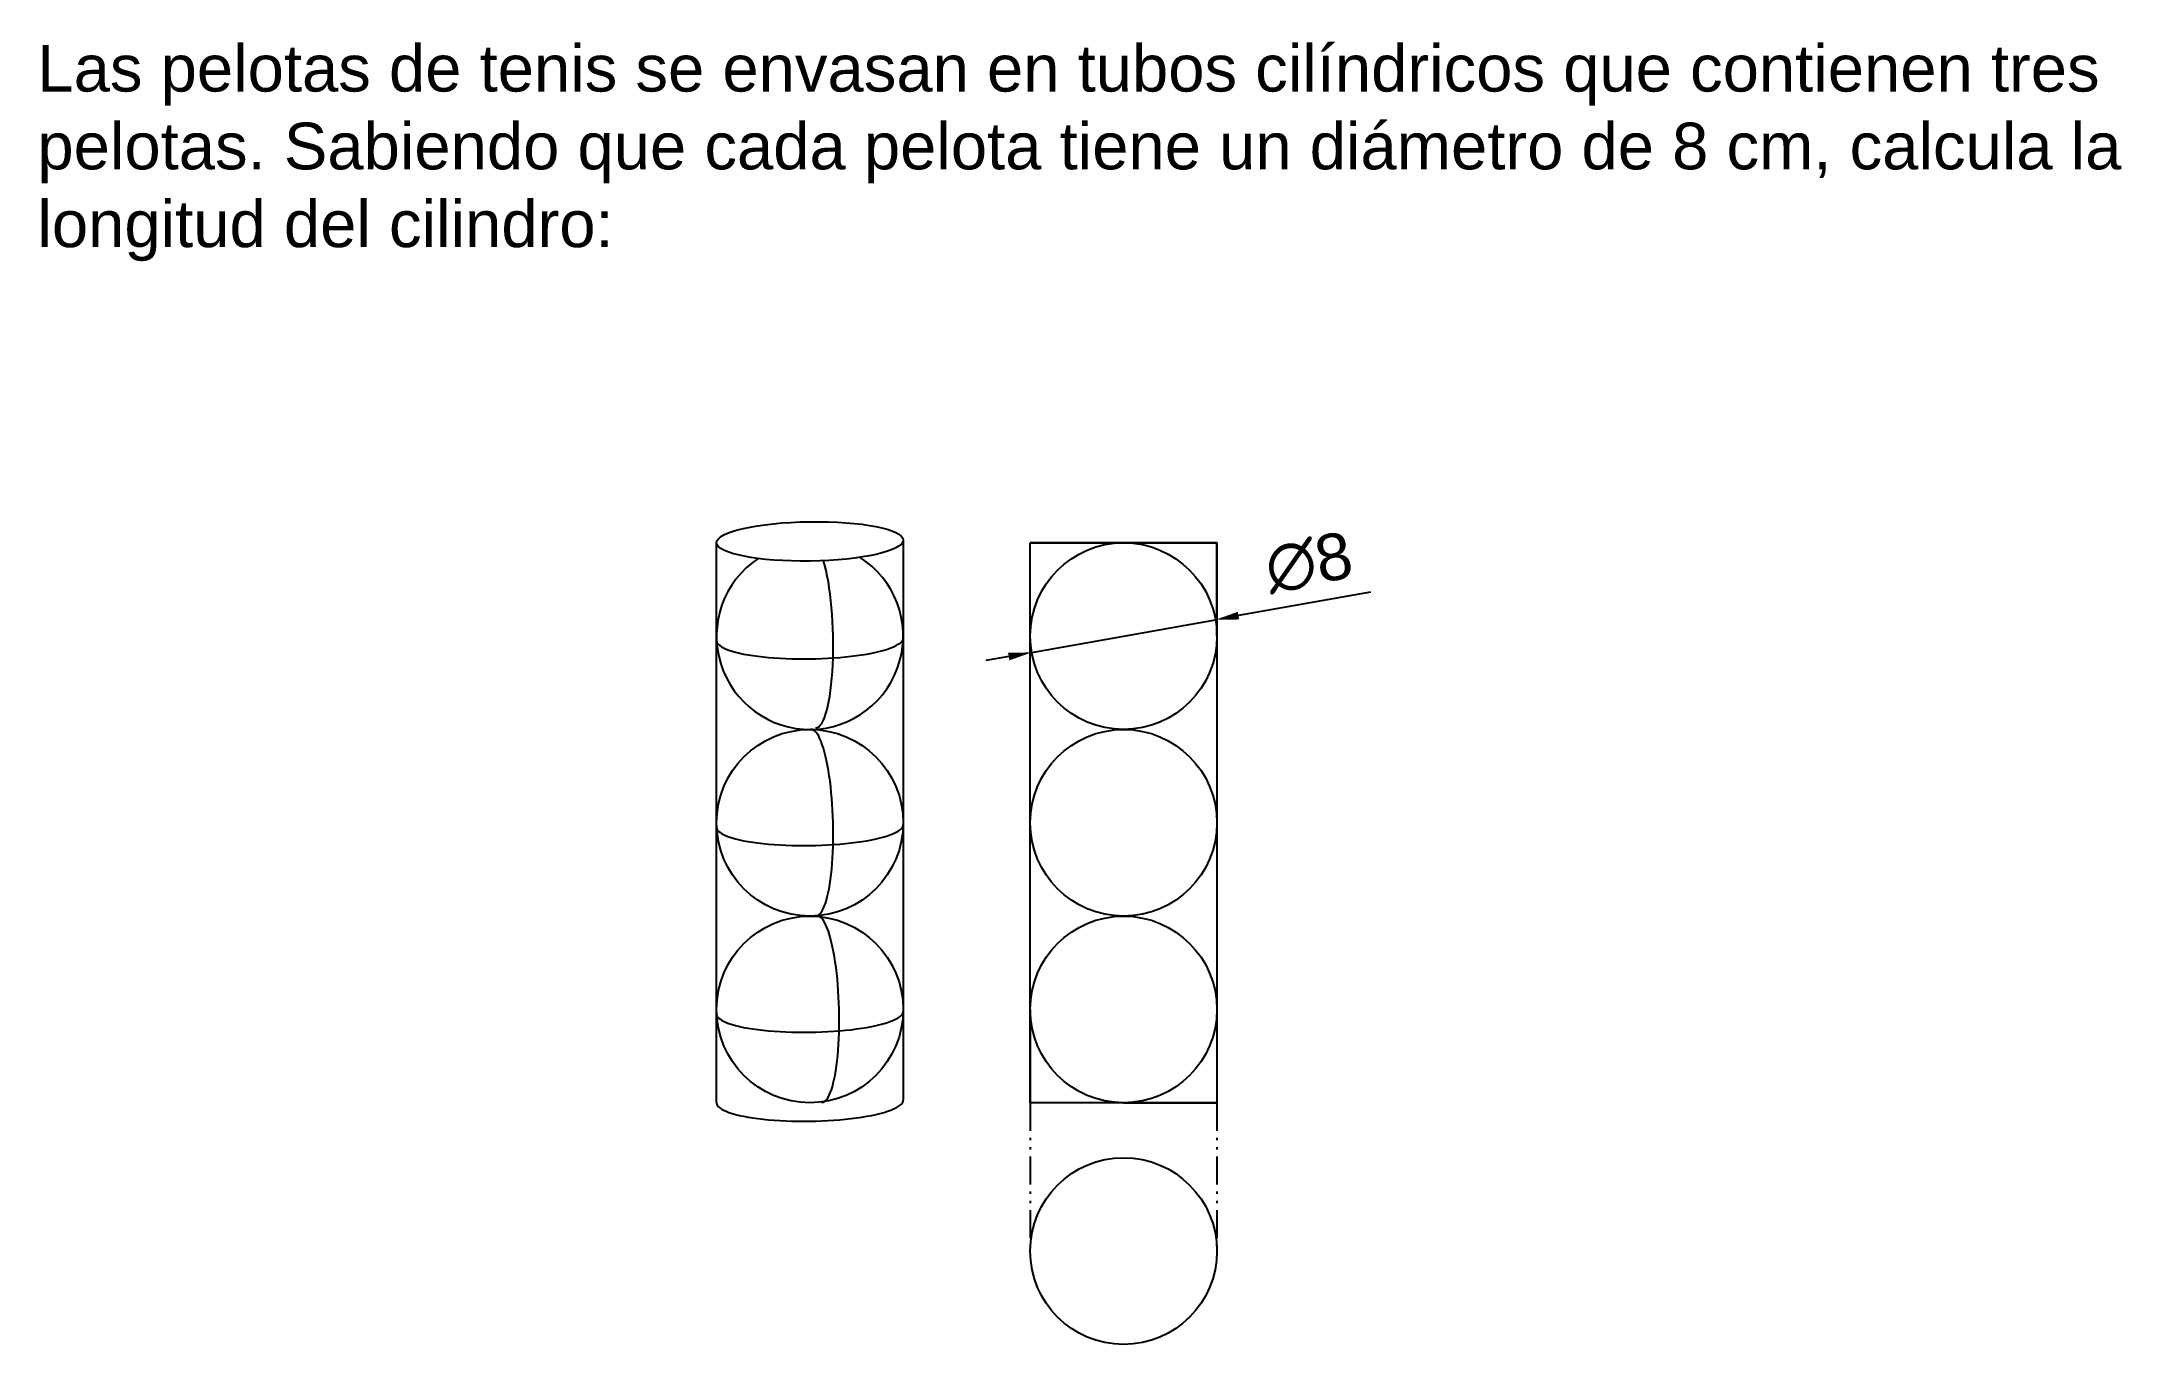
# Model space of a CAD drawing. Header units: millimetres. Extents: x 2436 to 2525.1, y 1516.3 to 1572.2.
import ezdxf

# ---------------------------------------------------------------- set-up
doc = ezdxf.new("R2010")
doc.units = ezdxf.units.MM
doc.linetypes.add('ACAD_ISO12W100', pattern=[21, 12, -3, 0, -3, 0, -3])
doc.layers.add('Cotas', color=252, linetype='Continuous')
doc.layers.add('Líneas de cota', color=251, linetype='ACAD_ISO12W100')
doc.styles.get("Standard").update_dxf_attribs({"font": 'arial.ttf'})
doc.dimstyles.new('ISO-25', dxfattribs={"dimtxt": 2, "dimasz": 1, "dimexe": 1.25, "dimexo": 1.2, "dimtad": 1, "dimtxsty": 'Standard', "dimcen": 2.5, "dimadec": 0, "dimazin": 0, "dimtfac": 1, "dimtmove": 0, "dimatfit": 3, "dimfxl": 1, "dimarcsym": 0})

# ---------------------------------------------------------------- blocks, each defined once
blk = doc.blocks.new('*D4')
at = {"layer": 'Cotas', "color": 0, "lineweight": -2, "transparency": 16777216}
for p, q in [((2492.893, 1548.571), (2487.241, 1547.566)), ((2478.38, 1545.99), (2486.256, 1547.391)), ((2477.395, 1545.815), (2476.411, 1545.64))]:
    blk.add_line(p, q, dxfattribs=at)
at = {"layer": 'Cotas', "color": 0, "transparency": 16777216}
for points in [[(2487.211, 1547.73), (2487.27, 1547.402), (2486.256, 1547.391)], [(2477.366, 1545.979), (2477.424, 1545.651), (2478.38, 1545.99)]]:
    blk.add_solid(points, dxfattribs=at)
at = {"layer": 'Defpoints', "color": 0, "transparency": 16777216}
for p in [(2486.256, 1547.391), (2478.38, 1545.99)]:
    blk.add_point(p, dxfattribs=at)
at = {"layer": 'Cotas', "color": 0, "transparency": 16777216, "insert": (2490.261, 1549.832), "char_height": 2, "attachment_point": 5, "rotation": 10.08435}
blk.add_mtext('∅8', dxfattribs=at)

msp = doc.modelspace()

# ---------------------------------------------------------------- linework, layer by layer
for p, q in [((2472.874, 1550.806), (2472.874, 1543.257)), ((2464.874, 1549.501), (2464.874, 1550.696)), ((2478.318, 1546.69), (2478.318, 1550.69)), ((2486.318, 1550.69), (2478.318, 1550.69)), ((2482.318, 1550.69), (2486.318, 1550.69)), ((2486.318, 1546.69), (2486.318, 1550.69)), ((2464.874, 1526.69), (2464.874, 1549.501)), ((2478.318, 1530.69), (2478.318, 1546.69)), ((2486.318, 1546.69), (2486.318, 1530.69)), ((2478.318, 1530.69), (2478.318, 1526.69)), ((2486.318, 1530.69), (2486.318, 1526.69)), ((2486.318, 1526.69), (2478.318, 1526.69)), ((2482.318, 1526.69), (2486.318, 1526.69))]:
    msp.add_line(p, q)
for points in [[(2478.318, 1550.69), (2486.318, 1550.69), (2486.318, 1526.69), (2478.318, 1526.69), (2478.318, 1550.69)], [(2472.874, 1543.257), (2472.874, 1526.801)]]:
    msp.add_lwpolyline(points)
for centre in [(2482.318, 1546.69), (2468.874, 1538.69), (2482.318, 1538.69), (2468.874, 1530.69), (2482.318, 1530.69), (2482.318, 1520.337)]:
    msp.add_circle(centre, 4)
msp.add_arc((2468.874, 1546.69), 4, 123.75217, 57.55985)
msp.add_ellipse((2468.874, 1550.748), major_axis=(4, 0.058), ratio=0.210862)
for centre, major_axis, end_param in [((2469.026, 1546.755), (-0.106, 3.999), 5.620838), ((2468.874, 1546.556), (4, 0.058), 6.283185), ((2469.027, 1538.697), (-0.106, 3.999), 6.283185), ((2468.874, 1538.556), (4, 0.058), 6.283185), ((2469.285, 1530.706), (-0.106, 3.999), 6.283185), ((2468.874, 1530.556), (4, 0.058), 6.283185), ((2468.874, 1526.748), (4, 0.058), 6.283185)]:
    msp.add_ellipse(centre, major_axis=major_axis, ratio=0.210862, start_param=3.135485, end_param=end_param)
at = {"layer": 'Líneas de cota', "ltscale": 0.1}
for p, q in [((2478.318, 1526.69), (2478.318, 1520.337)), ((2486.318, 1526.69), (2486.318, 1520.337))]:
    msp.add_line(p, q, dxfattribs=at)

# ---------------------------------------------------------------- texts
at = {"insert": (2435.773, 1572.025), "char_height": 2, "attachment_point": 1}
msp.add_mtext_dynamic_manual_height_columns('Las pelotas de tenis se envasan en tubos cilíndricos que contienen tres pelotas. Sabiendo que cada pelota tiene un diámetro de 8 cm, calcula la longitud del cilindro:', width=92.7201, gutter_width=12.5, heights=[15.836], dxfattribs=at)

# ---------------------------------------------------------------- dimensions: what is measured, and where the dimension line sits
at = {"layer": 'Cotas'}
dim = msp.add_diameter_dim_2p(p1=(2478.38, 1545.99), p2=(2486.256, 1547.391), dimstyle='ISO-25', dxfattribs=at)
dim.commit()
dim.dimension.update_dxf_attribs({"geometry": '*D4', "text_midpoint": (2490.261, 1549.832)})

doc.saveas('drawing.dxf')
